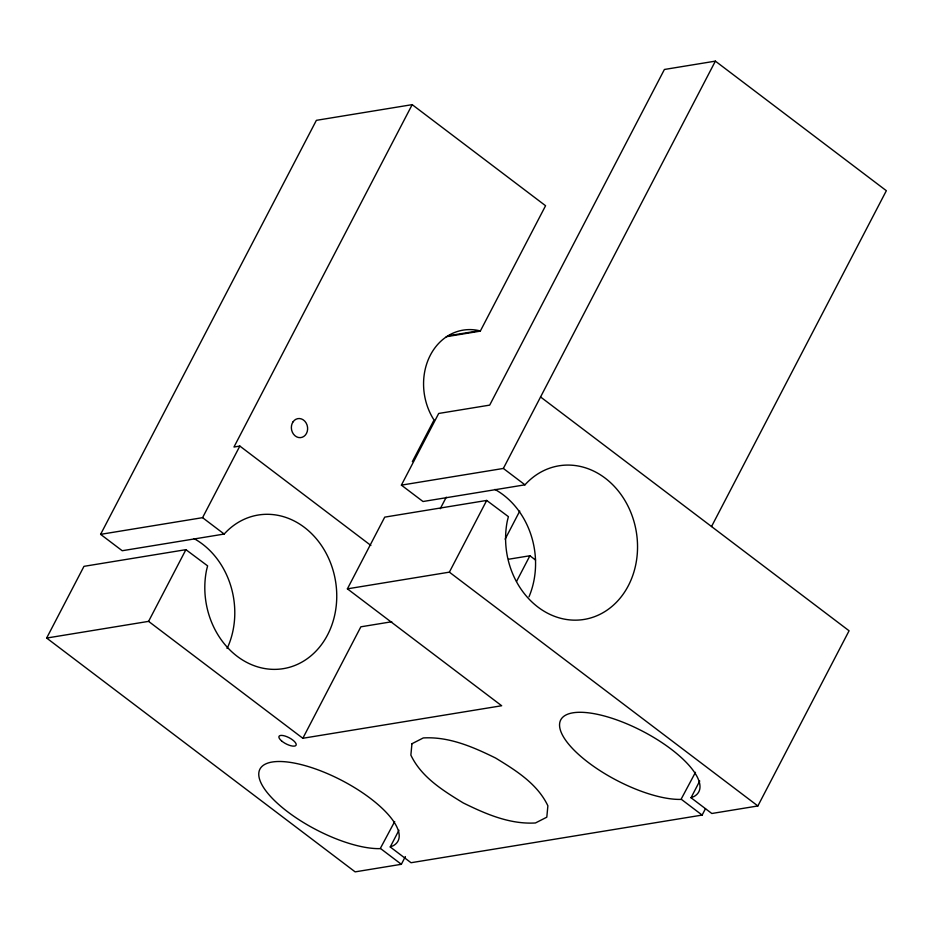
<?xml version="1.0" encoding="UTF-8"?>
<svg xmlns="http://www.w3.org/2000/svg" width="933" height="933" viewBox="0 0 933 933"><rect width="100%" height="100%" fill="white"/><g stroke="black" fill="none" stroke-linecap="round" stroke-linejoin="round"><path stroke-width="1.4" d="M227.046 648.447L228.235 645.998A77.836 65.625 80.7 0 0 194.122 538.644M405.365 856.576L401.353 864.296L355.135 871.865L46.65 638.055L83.982 566.343L185.912 549.665L207.604 565.865L206.473 570.413A77.836 65.625 80.7 0 0 278.104 669.253A77.836 65.625 80.7 0 0 330.247 562.121A77.836 65.625 80.7 0 0 224.177 534.049L202.566 517.663L100.601 534.352L316.38 120.334L412.188 104.648L545.572 205.727L480.285 331.145L446.254 336.72M412.188 104.648L233.961 447.035L239.839 446.067L370.868 545.443M46.65 638.055L148.58 621.366L185.912 549.665M202.566 517.663L239.839 446.067M412.363 461.625L434.125 419.827L433.355 418.964A57.659 48.609 80.7 0 1 430.358 355.146A57.659 48.609 80.7 0 1 479.305 330.69L480.285 331.145M148.58 621.366L302.84 738.271L501.662 705.745L347.403 588.84L384.734 517.127L486.699 500.438L508.392 516.649L507.26 521.185A77.836 65.625 80.7 0 0 578.88 620.037A77.836 65.625 80.7 0 0 631.035 512.905A77.836 65.625 80.7 0 0 524.964 484.822L503.354 468.448L401.388 485.137L438.697 413.459L489.685 405.12L664.401 69.474L715.378 61.135L886.35 190.705L711.529 526.539M302.84 738.271L360.861 626.813L391.767 621.751M440.259 508.73L446.266 497.184M347.403 588.84L449.368 572.151L486.699 500.438M503.354 468.448L715.378 61.135M505.126 539.181L519.751 511.074M516.555 581.399L529.909 555.753L535.565 560.045M705.488 808.643L702.129 815.08L411.033 862.722L390.239 846.966L393.213 845.718A77.836 27.768 27.5 0 0 329.326 774.437A77.836 27.768 27.5 0 0 264.494 788.921A77.836 27.768 27.5 0 0 380.232 848.622L394.694 821.53M390.239 846.966L398.962 830.218M540.557 396.968L849.077 630.778L757.876 805.96L711.821 813.494L691.026 797.738L694 796.502A77.836 27.768 27.5 0 0 630.102 725.221A77.836 27.768 27.5 0 0 565.27 739.694A77.836 27.768 27.5 0 0 681.02 799.394L695.482 772.314M691.026 797.738L699.738 780.991M448.108 335.787L479.305 330.69M224.177 534.049L122.211 550.727L100.601 534.352M524.964 484.822L422.999 501.511L401.388 485.137M508.59 559.24L529.909 555.753M449.368 572.151L757.876 805.96M681.393 799.359L702.129 815.08M380.606 848.587L401.353 864.296M494.91 489.417A77.836 65.625 80.7 0 1 529.011 596.77M411.943 743.741L410.87 755.124C421.401 777.259 443 790.531 463.165 802.893C485.696 813.973 509.791 824.504 535.472 822.964L546.808 817.18L547.881 805.797C537.35 783.662 515.751 770.39 495.586 758.028C473.054 746.948 448.96 736.417 423.279 737.945L411.943 743.741M293.09 421.774A9.61 8.105 80.7 0 0 298.35 437.472A9.61 8.105 80.7 0 0 307.05 425.005A9.61 8.105 80.7 0 0 293.09 421.774M281.533 740.872A9.61 3.429 27.5 0 0 295.959 745.385A9.61 3.429 27.5 0 0 285.136 736.067A9.61 3.429 27.5 0 0 281.533 740.872"/></g></svg>
